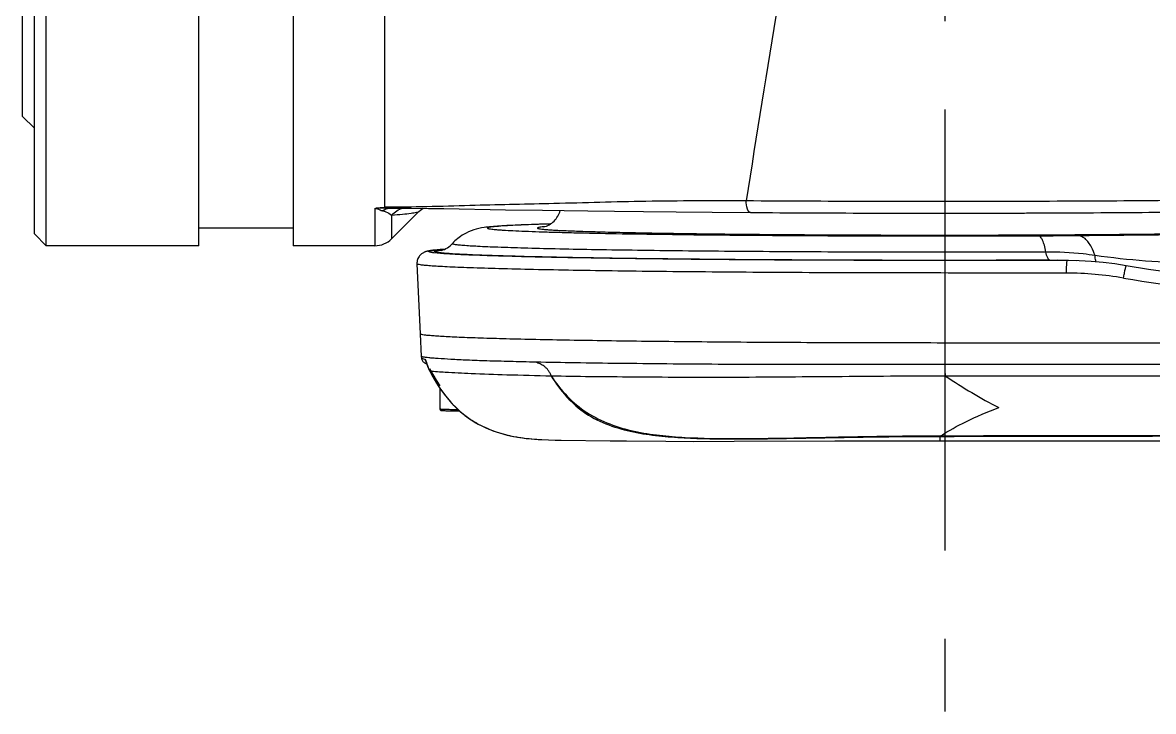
# Model space of a CAD drawing. Header units: millimetres. Extents: x 5828 to 6704, y 123 to 421.
# Drawn here: x 6374.682 to 6379.491, y 298.241 to 301.168 of the extents above; entities that cross this region are included whole.
import ezdxf

# ---------------------------------------------------------------- set-up
doc = ezdxf.new("R2010")
doc.units = ezdxf.units.MM
doc.linetypes.add('CENTER', pattern=[0.6, 0.375, -0.075, 0.075, -0.075])
doc.layers.add('中心线', color=7, linetype='Continuous')
doc.layers.add('外形图', color=7, linetype='Continuous')

msp = doc.modelspace()

# ---------------------------------------------------------------- linework, layer by layer
at = {"layer": '中心线', "linetype": 'CENTER', "ltscale": 5}
msp.add_line((6378.6045, 306.7988), (6378.6045, 298.2408), dxfattribs=at)
at = {"layer": '外形图', "linetype": 'ByBlock'}
for p, q in [((6374.782, 300.2196), (6374.782, 304.8696)), ((6375.432, 300.2196), (6375.432, 304.8696)), ((6375.832, 304.8696), (6375.832, 300.2196)), ((6374.732, 300.2696), (6374.732, 304.8196)), ((6374.682, 300.7696), (6374.682, 304.3196)), ((6376.222, 300.3831), (6376.2219, 301.6463)), ((6374.682, 300.7696), (6374.732, 300.7196)), ((6376.1805, 300.3776), (6376.1805, 300.2196)), ((6376.2422, 300.3832), (6376.222, 300.3831)), ((6376.243, 300.3796), (6376.2431, 300.3796)), ((6376.4739, 300.3776), (6376.7352, 300.3729)), ((6376.3673, 300.3649), (6376.2513, 300.2489)), ((6376.2513, 300.3497), (6376.2513, 300.2489)), ((6376.7352, 300.3729), (6376.8936, 300.3702)), ((6375.832, 300.2946), (6375.432, 300.2946)), ((6374.732, 300.2696), (6374.782, 300.2196)), ((6375.432, 300.2196), (6374.782, 300.2196)), ((6376.1805, 300.2196), (6375.832, 300.2196)), ((6376.4338, 300.2009), (6376.429, 300.2004)), ((6376.439, 300.2015), (6376.4338, 300.2009)), ((6376.4447, 300.202), (6376.439, 300.2015)), ((6376.4511, 300.2025), (6376.4447, 300.202)), ((6376.4582, 300.2031), (6376.4511, 300.2025)), ((6376.4662, 300.2037), (6376.4582, 300.2031)), ((6376.3591, 300.1427), (6376.3729, 299.8449)), ((6379.0505, 300.1584), (6379.0849, 300.158)), ((6379.1248, 300.1563), (6379.0505, 300.1584)), ((6379.1645, 300.1557), (6379.1248, 300.1563)), ((6376.3729, 299.8449), (6376.3776, 299.7495)), ((6376.3776, 299.7495), (6376.3781, 299.7425)), ((6376.3975, 299.7279), (6376.3977, 299.7273)), ((6376.3982, 299.7242), (6376.3999, 299.7193)), ((6376.3999, 299.7193), (6376.4009, 299.7161)), ((6376.4134, 299.6867), (6376.4132, 299.6867)), ((6376.4134, 299.6868), (6376.4135, 299.6867)), ((6376.457, 299.6133), (6376.457, 299.525)), ((6377.2509, 299.3903), (6377.4169, 299.3888)), ((6377.4169, 299.3888), (6377.5338, 299.3884)), ((6377.5338, 299.3884), (6377.7087, 299.3886)), ((6377.7087, 299.3886), (6378.1365, 299.3902)), ((6378.1365, 299.3902), (6378.3193, 299.3905)), ((6378.3193, 299.3905), (6378.5286, 299.3907)), ((6378.5286, 299.3907), (6379.5786, 299.3907)), ((6378.5842, 299.3921), (6378.5841, 299.4095)), ((6378.5842, 299.3921), (6378.5841, 299.3907))]:
    msp.add_line(p, q, dxfattribs=at)
for points in [[(6376.2421, 300.3796), (6376.3379, 300.3792), (6376.4084, 300.3785), (6376.4739, 300.3776)], [(6376.3673, 300.3649), (6376.3746, 300.3715), (6376.385, 300.3787)], [(6376.8936, 300.3702), (6376.9851, 300.3689), (6377.0865, 300.3675), (6377.1988, 300.3662), (6377.3231, 300.3649), (6377.4608, 300.3636), (6377.6141, 300.3623), (6377.7779, 300.361)], [(6376.429, 300.2004), (6376.4268, 300.2002), (6376.4247, 300.1999), (6376.4227, 300.1997), (6376.4207, 300.1994), (6376.4189, 300.1991), (6376.4171, 300.1989), (6376.4153, 300.1986), (6376.4137, 300.1984), (6376.412, 300.1981), (6376.4104, 300.1978), (6376.4089, 300.1975), (6376.4074, 300.1972), (6376.4059, 300.1969), (6376.4044, 300.1966), (6376.4029, 300.1962), (6376.4014, 300.1959), (6376.3998, 300.1954), (6376.3982, 300.195), (6376.3965, 300.1945), (6376.3948, 300.1938), (6376.3929, 300.1931), (6376.3909, 300.1923), (6376.3887, 300.1913), (6376.3864, 300.1901), (6376.3839, 300.1887), (6376.3812, 300.187), (6376.3785, 300.1849), (6376.3757, 300.1825), (6376.3729, 300.1798), (6376.3703, 300.1768), (6376.3678, 300.1734), (6376.3656, 300.1697), (6376.3635, 300.1657), (6376.3618, 300.1612), (6376.3604, 300.1565), (6376.3595, 300.1516), (6376.3591, 300.1467), (6376.3591, 300.1427)], [(6376.4759, 300.2044), (6376.4757, 300.2044), (6376.4662, 300.2037)], [(6379.3756, 300.1345), (6379.3271, 300.1421), (6379.277, 300.1483), (6379.2263, 300.1527), (6379.1753, 300.1554), (6379.085, 300.158)], [(6379.8982, 300.0819), (6379.8562, 300.0833), (6379.7588, 300.0884), (6379.6618, 300.0962), (6379.5654, 300.1065), (6379.4697, 300.1193), (6379.3756, 300.1345)], [(6376.3781, 299.7424), (6376.3786, 299.7394), (6376.3795, 299.7363), (6376.3808, 299.7333), (6376.3824, 299.7306), (6376.3842, 299.7283), (6376.3859, 299.7264), (6376.3877, 299.7248), (6376.3893, 299.7236), (6376.3909, 299.7226), (6376.3923, 299.7218), (6376.3936, 299.7211), (6376.3949, 299.7205), (6376.3961, 299.72), (6376.3972, 299.7196), (6376.3984, 299.7192), (6376.3995, 299.7189), (6376.4001, 299.7187)], [(6376.397, 299.7278), (6376.3969, 299.7278), (6376.397, 299.7277), (6376.397, 299.7275), (6376.3972, 299.7272), (6376.3974, 299.7266), (6376.3976, 299.726), (6376.3979, 299.7251), (6376.3982, 299.7242)], [(6376.4009, 299.7161), (6376.4016, 299.7143), (6376.4022, 299.7125), (6376.4029, 299.7105), (6376.4037, 299.7084), (6376.4046, 299.7061), (6376.4055, 299.7038), (6376.4064, 299.7014), (6376.4075, 299.6989), (6376.4086, 299.6963), (6376.4098, 299.6937), (6376.4111, 299.691), (6376.4125, 299.6882), (6376.4132, 299.6868)], [(6376.4131, 299.6971), (6376.4262, 299.6731), (6376.4411, 299.648), (6376.4562, 299.6246), (6376.457, 299.6236)], [(6376.4132, 299.6867), (6376.4262, 299.663), (6376.4411, 299.6378), (6376.4562, 299.6144), (6376.4716, 299.5928), (6376.4871, 299.5729), (6376.5029, 299.5546), (6376.5187, 299.5379), (6376.5348, 299.5225), (6376.5511, 299.5084), (6376.5677, 299.4953), (6376.5848, 299.4832), (6376.6025, 299.4719), (6376.6201, 299.4618)], [(6376.6201, 299.4618), (6376.6344, 299.4544), (6376.6497, 299.4471), (6376.665, 299.4404), (6376.6802, 299.4344), (6376.6954, 299.429), (6376.7105, 299.4241), (6376.7255, 299.4198), (6376.7403, 299.4159), (6376.7549, 299.4125), (6376.7693, 299.4095), (6376.7835, 299.4069), (6376.7973, 299.4046), (6376.8106, 299.4027), (6376.8234, 299.4011), (6376.8356, 299.3998), (6376.8474, 299.3986), (6376.8585, 299.3977), (6376.8691, 299.397), (6376.8788, 299.3964), (6376.8876, 299.3959), (6376.8903, 299.3958)], [(6376.8903, 299.3958), (6376.9182, 299.3948), (6376.9463, 299.394), (6376.9718, 299.3935), (6377.1806, 299.3911)], [(6377.1806, 299.3911), (6377.2051, 299.3908), (6377.2509, 299.3903)]]:
    msp.add_lwpolyline(points, dxfattribs=at)
for centre, radius, start, end in [((6582.2877, 268.0213), 207.0772, 170.766631, 171.001434), ((6376.2438, 300.3332), 0.0465, 90.9375, 92.0114), ((6378.5817, 391.1218), 90.7638, 269.772237, 270.257998), ((6376.9541, 299.7282), 0.5746, 95.2135, 95.7063), ((6376.1805, 300.3196), 0.1, 270, 315), ((6378.8758, 332.4624), 32.2005, 270.22409, 270.52066), ((6377.9043, 452.2987), 152.0408, 270.476378, 270.773248), ((6376.5241, 299.6305), 0.5738, 95.6644, 96.1533), ((6379.1206, 298.6891), 1.4142, 80.0962, 89.9596), ((6379.9977, 303.7156), 3.6883, 260.1049, 279.781), ((6376.418, 299.7405), 0.025, 209.7382, 214.79), ((6379.8738, 301.5494), 2.2699, 236.0929, 242.7396)]:
    msp.add_arc(centre, radius, start, end, dxfattribs=at)
for points, knots in [([(6380.732, 300.4449), (6380.732, 300.4433), (6380.7241, 300.4419), (6380.714, 300.4397), (6380.6927, 300.4377), (6380.6507, 300.4343), (6380.5777, 300.4307), (6380.4687, 300.4267), (6380.3309, 300.4229), (6380.167, 300.4194), (6379.9792, 300.4162), (6379.6897, 300.4124), (6379.2918, 300.4091), (6378.7884, 300.4072), (6378.2727, 300.4074), (6377.9282, 300.409), (6377.7591, 300.4102)], [0, 0, 0, 0, 0.001565, 0.005713, 0.012533, 0.022014, 0.04883, 0.085776, 0.132303, 0.187714, 0.251178, 0.32174, 0.479829, 0.652508, 0.829433, 1, 1, 1, 1]), ([(6377.7779, 300.361), (6377.9442, 300.3598), (6378.283, 300.3582), (6378.7899, 300.3581), (6379.2843, 300.36), (6379.7361, 300.3638), (6380.0732, 300.3687), (6380.3013, 300.3737), (6380.4351, 300.3774), (6380.541, 300.3814), (6380.6113, 300.3851), (6380.6532, 300.3885), (6380.6759, 300.391), (6380.6958, 300.3949), (6380.721, 300.4077), (6380.732, 300.4302), (6380.732, 300.4449)], [0, 0, 0, 0, 0.167275, 0.340751, 0.509913, 0.664513, 0.795186, 0.849022, 0.894089, 0.929754, 0.955621, 0.964905, 0.972037, 0.978577, 0.985222, 1, 1, 1, 1]), ([(6376.1805, 300.3776), (6376.183, 300.3781), (6376.1907, 300.3774), (6376.1974, 300.3739), (6376.202, 300.372)], [0, 0, 0, 0, 0.332846, 1, 1, 1, 1]), ([(6377.7591, 300.4102), (6377.6169, 300.4107), (6377.3442, 300.4101), (6376.9601, 300.3987), (6376.5967, 300.3915), (6376.3637, 300.3833), (6376.2422, 300.3832)], [0, 0, 0, 0, 0.281337, 0.538993, 0.759809, 1, 1, 1, 1]), ([(6377.7779, 300.361), (6377.7714, 300.3611), (6377.7601, 300.3819), (6377.7592, 300.3985), (6377.7592, 300.4102)], [0, 0, 0, 0, 0.357769, 1, 1, 1, 1]), ([(6376.2126, 300.3685), (6376.2174, 300.3672), (6376.2311, 300.3627), (6376.2439, 300.3555), (6376.2513, 300.3497)], [0, 0, 0, 0, 0.348785, 1, 1, 1, 1]), ([(6376.2513, 300.3497), (6376.2669, 300.351), (6376.2943, 300.3536), (6376.3303, 300.3569), (6376.3524, 300.3613), (6376.3649, 300.3625), (6376.3673, 300.3649)], [0, 0, 0, 0, 0.401515, 0.708582, 0.910348, 1, 1, 1, 1]), ([(6376.8973, 300.2994), (6376.9058, 300.301), (6376.9221, 300.3078), (6376.9499, 300.3287), (6376.9637, 300.3525), (6376.9681, 300.3691)], [0, 0, 0, 0, 0.250879, 0.502006, 1, 1, 1, 1]), ([(6376.9268, 300.3121), (6376.8852, 300.3109), (6376.8271, 300.309), (6376.7549, 300.3058), (6376.7126, 300.3034), (6376.6765, 300.3007), (6376.6397, 300.2969), (6376.5993, 300.2886), (6376.5522, 300.2676), (6376.5236, 300.2442), (6376.5099, 300.2288)], [0, 0, 0, 0, 0.285389, 0.400043, 0.496447, 0.576654, 0.64825, 0.750966, 0.858469, 1, 1, 1, 1]), ([(6376.9268, 300.312), (6376.9045, 300.3113), (6376.863, 300.31), (6376.8055, 300.3078), (6376.7573, 300.3056), (6376.7232, 300.3036), (6376.7007, 300.3019), (6376.6876, 300.3007), (6376.6769, 300.2996), (6376.6688, 300.2984), (6376.6636, 300.2974), (6376.6607, 300.2965), (6376.6595, 300.2959), (6376.6586, 300.2953), (6376.6589, 300.2939), (6376.6618, 300.2931), (6376.666, 300.2918), (6376.6733, 300.2907), (6376.6828, 300.2895), (6376.695, 300.2884), (6376.7095, 300.2872), (6376.7339, 300.2855), (6376.7704, 300.2835), (6376.8214, 300.2813), (6376.8816, 300.2792), (6376.9508, 300.2771), (6377.0599, 300.2743), (6377.2157, 300.2711), (6377.5077, 300.2667), (6377.9211, 300.2629), (6378.45, 300.261), (6378.8165, 300.2614), (6379.0017, 300.2621)], [0, 0, 0, 0, 0.025546, 0.047618, 0.066101, 0.080901, 0.086896, 0.091943, 0.096039, 0.099181, 0.101373, 0.102117, 0.102637, 0.102959, 0.103194, 0.104093, 0.105894, 0.108641, 0.112342, 0.116996, 0.122598, 0.129144, 0.145031, 0.164575, 0.187677, 0.214215, 0.244049, 0.312964, 0.392971, 0.579323, 0.787484, 1, 1, 1, 1]), ([(6376.8969, 300.3), (6376.8932, 300.2997), (6376.887, 300.299), (6376.8787, 300.2977), (6376.8744, 300.2967), (6376.8715, 300.2956), (6376.8715, 300.2949)], [0, 0, 0, 0, 0.426317, 0.733321, 0.921889, 1, 1, 1, 1]), ([(6376.8715, 300.2949), (6376.8715, 300.2941), (6376.8753, 300.2929), (6376.8807, 300.2917), (6376.8915, 300.2903), (6376.9057, 300.2889), (6376.9241, 300.2875), (6376.9465, 300.2861), (6376.9728, 300.2847), (6377.0156, 300.2828), (6377.0783, 300.2806), (6377.1643, 300.2781), (6377.264, 300.2758), (6377.3764, 300.2737), (6377.5004, 300.2717), (6377.6853, 300.2693), (6377.9358, 300.2671), (6378.2525, 300.2654), (6378.582, 300.2649), (6378.9114, 300.2654), (6379.2281, 300.2671), (6379.4786, 300.2693), (6379.6636, 300.2717), (6379.7876, 300.2737), (6379.8999, 300.2758), (6379.9996, 300.2781), (6380.0856, 300.2806), (6380.1484, 300.2828), (6380.1911, 300.2847), (6380.2175, 300.2861), (6380.2398, 300.2875), (6380.2583, 300.2889), (6380.2724, 300.2903), (6380.2832, 300.2917), (6380.2886, 300.2929), (6380.2924, 300.2941), (6380.2924, 300.2949)], [0, 0, 0, 0, 0.000738, 0.002592, 0.005624, 0.009838, 0.015228, 0.021782, 0.029486, 0.038321, 0.0593, 0.084519, 0.113737, 0.146673, 0.18301, 0.222398, 0.308786, 0.402521, 0.5, 0.597479, 0.691214, 0.777602, 0.81699, 0.853327, 0.886263, 0.915481, 0.9407, 0.961679, 0.970514, 0.978218, 0.984772, 0.990162, 0.994376, 0.997408, 0.999262, 1, 1, 1, 1]), ([(6379.0342, 300.193), (6379.0324, 300.2026), (6379.0285, 300.2197), (6379.0209, 300.2415), (6379.0131, 300.2561), (6379.0052, 300.2619), (6379.0017, 300.2621)], [0, 0, 0, 0, 0.372147, 0.663363, 0.868171, 1, 1, 1, 1]), ([(6379.2429, 300.178), (6379.2389, 300.1901), (6379.2311, 300.2096), (6379.2162, 300.2337), (6379.1982, 300.2537), (6379.1799, 300.2628), (6379.1684, 300.2632)], [0, 0, 0, 0, 0.319978, 0.528499, 0.708894, 1, 1, 1, 1]), ([(6379.1248, 300.1563), (6378.9379, 300.1565), (6378.5661, 300.1569), (6378.0219, 300.1578), (6377.5869, 300.1609), (6377.2664, 300.1646), (6377.0563, 300.1678), (6376.8718, 300.1714), (6376.7157, 300.1753), (6376.591, 300.1795), (6376.4991, 300.1838), (6376.4448, 300.1879), (6376.4187, 300.191), (6376.4119, 300.193), (6376.4093, 300.1939), (6376.409, 300.1952), (6376.4097, 300.1959), (6376.4107, 300.1965), (6376.4133, 300.1974), (6376.4179, 300.1984), (6376.4251, 300.1996), (6376.4345, 300.2007), (6376.4515, 300.2025), (6376.4654, 300.2035), (6376.4754, 300.2042)], [0, 0, 0, 0, 0.201317, 0.400559, 0.586201, 0.669983, 0.745835, 0.812493, 0.868852, 0.913964, 0.947052, 0.967643, 0.973178, 0.974755, 0.975577, 0.9758, 0.976078, 0.976512, 0.977132, 0.978956, 0.981576, 0.984992, 0.989204, 1, 1, 1, 1]), ([(6379.0505, 300.1584), (6378.8772, 300.1577), (6378.5317, 300.1571), (6378.0252, 300.1584), (6377.5516, 300.1617), (6377.1905, 300.1661), (6376.9389, 300.1707), (6376.8052, 300.1738), (6376.7111, 300.1765), (6376.6507, 300.1785), (6376.5975, 300.1806), (6376.5517, 300.1827), (6376.5135, 300.1848), (6376.4864, 300.1867), (6376.4686, 300.1883), (6376.4581, 300.1894), (6376.4497, 300.1906), (6376.4432, 300.1915), (6376.4388, 300.1928), (6376.4359, 300.1934), (6376.4347, 300.1956), (6376.4375, 300.1967), (6376.4406, 300.1977), (6376.4464, 300.1988), (6376.4538, 300.1999), (6376.4594, 300.2006), (6376.4626, 300.2009)], [0, 0, 0, 0, 0.196478, 0.39181, 0.574439, 0.733561, 0.801296, 0.859767, 0.885251, 0.908107, 0.928249, 0.945603, 0.960106, 0.971707, 0.976406, 0.980367, 0.983587, 0.986067, 0.987812, 0.988844, 0.989314, 0.990029, 0.991421, 0.993541, 0.9964, 1, 1, 1, 1]), ([(6376.4628, 300.2001), (6376.4719, 300.202), (6376.4892, 300.2099), (6376.5037, 300.2219), (6376.5099, 300.2288)], [0, 0, 0, 0, 0.499713, 1, 1, 1, 1]), ([(6379.0342, 300.193), (6378.8795, 300.1924), (6378.5702, 300.1918), (6378.1143, 300.1927), (6377.7454, 300.195), (6377.4679, 300.1977), (6377.2793, 300.2), (6377.1073, 300.2027), (6376.954, 300.2058), (6376.8215, 300.209), (6376.7114, 300.2125), (6376.6252, 300.2162), (6376.5719, 300.2193), (6376.5444, 300.2216), (6376.5346, 300.2226), (6376.5264, 300.2236), (6376.52, 300.2246), (6376.515, 300.2255), (6376.5119, 300.2266), (6376.5097, 300.2273), (6376.5096, 300.2286), (6376.5099, 300.2288)], [0, 0, 0, 0, 0.183749, 0.367257, 0.541209, 0.621812, 0.696778, 0.765155, 0.826071, 0.878754, 0.922533, 0.956855, 0.981291, 0.985818, 0.989706, 0.992953, 0.995557, 0.997522, 0.998856, 0.999594, 1, 1, 1, 1]), ([(6379.2429, 300.178), (6379.226, 300.1806), (6379.1568, 300.1898), (6379.0869, 300.1932), (6379.0342, 300.193)], [0, 0, 0, 0, 0.245732, 1, 1, 1, 1]), ([(6379.0505, 300.1584), (6379.0488, 300.1585), (6379.0448, 300.1614), (6379.0386, 300.173), (6379.0359, 300.1844), (6379.0342, 300.193)], [0, 0, 0, 0, 0.13198, 0.337021, 1, 1, 1, 1]), ([(6380.0527, 300.1868), (6379.9922, 300.1746), (6379.8657, 300.1554), (6379.5947, 300.1409), (6379.3849, 300.1579), (6379.2429, 300.178)], [0, 0, 0, 0, 0.227744, 0.470891, 1, 1, 1, 1]), ([(6379.1216, 300.1033), (6378.9541, 300.1035), (6378.6198, 300.1038), (6378.2045, 300.1043), (6377.8789, 300.1059), (6377.646, 300.1075), (6377.4252, 300.1096), (6377.2192, 300.112), (6377.0307, 300.1149), (6376.8621, 300.1181), (6376.7156, 300.1216), (6376.6081, 300.1248), (6376.5346, 300.1276), (6376.4893, 300.1296), (6376.4506, 300.1317), (6376.4188, 300.1338), (6376.3939, 300.1359), (6376.3761, 300.1378), (6376.3653, 300.1398), (6376.3606, 300.1412), (6376.3591, 300.1423), (6376.3591, 300.1427)], [0, 0, 0, 0, 0.181887, 0.362816, 0.450699, 0.535303, 0.615543, 0.690395, 0.758895, 0.820162, 0.873421, 0.917986, 0.936822, 0.953266, 0.967271, 0.978811, 0.987859, 0.994393, 0.998402, 0.999474, 1, 1, 1, 1]), ([(6379.1216, 300.1033), (6379.1216, 300.1099), (6379.1217, 300.1195), (6379.1221, 300.1319), (6379.1225, 300.1398), (6379.1229, 300.1463), (6379.1234, 300.1515), (6379.124, 300.1543), (6379.1244, 300.1562), (6379.1248, 300.1563)], [0, 0, 0, 0, 0.372174, 0.542876, 0.693966, 0.819377, 0.914134, 0.974677, 1, 1, 1, 1]), ([(6379.2476, 300.1508), (6379.247, 300.1526), (6379.2443, 300.1615), (6379.2433, 300.1707), (6379.2429, 300.178)], [0, 0, 0, 0, 0.211794, 1, 1, 1, 1]), ([(6379.3639, 300.0822), (6379.365, 300.0888), (6379.3668, 300.0985), (6379.3692, 300.1108), (6379.3709, 300.1187), (6379.3724, 300.1251), (6379.3737, 300.1302), (6379.3746, 300.1326), (6379.3752, 300.1346), (6379.3756, 300.1345)], [0, 0, 0, 0, 0.375767, 0.548083, 0.700229, 0.825862, 0.919785, 0.978256, 1, 1, 1, 1]), ([(6388.829, 299.8001), (6388.2573, 299.8003), (6387.1139, 299.8005), (6385.6847, 299.801), (6384.5414, 299.8015), (6383.6841, 299.8019), (6382.827, 299.8025), (6381.97, 299.8031), (6381.1132, 299.8037), (6380.3994, 299.8044), (6379.8285, 299.8049), (6379.4004, 299.8054), (6378.9724, 299.8059), (6378.5454, 299.8063), (6378.125, 299.807), (6377.7222, 299.8092), (6377.4041, 299.8122), (6377.1695, 299.8152), (6377.0124, 299.8178), (6376.8701, 299.8205), (6376.7439, 299.8235), (6376.635, 299.8266), (6376.5555, 299.8295), (6376.5014, 299.832), (6376.4681, 299.8337), (6376.4399, 299.8355), (6376.4165, 299.8373), (6376.3985, 299.8391), (6376.3848, 299.8408), (6376.3778, 299.8424), (6376.3729, 299.8438), (6376.3729, 299.8449)], [0, 0, 0, 0, 0.137683, 0.275352, 0.344178, 0.412995, 0.481801, 0.550594, 0.61937, 0.688125, 0.722494, 0.756856, 0.79121, 0.825557, 0.859693, 0.892447, 0.922576, 0.936297, 0.948948, 0.960409, 0.970574, 0.979347, 0.986644, 0.989715, 0.992391, 0.994669, 0.996546, 0.998017, 0.99908, 0.999735, 1, 1, 1, 1]), ([(6376.8648, 299.7247), (6376.8278, 299.7257), (6376.7583, 299.7275), (6376.6609, 299.7298), (6376.5774, 299.7328), (6376.5082, 299.7364), (6376.4597, 299.7394), (6376.4285, 299.7417), (6376.4107, 299.7432), (6376.397, 299.7446), (6376.3867, 299.7461), (6376.3812, 299.7473), (6376.3776, 299.7486), (6376.3776, 299.7495)], [0, 0, 0, 0, 0.22697, 0.426766, 0.598301, 0.740476, 0.852173, 0.896385, 0.932763, 0.961261, 0.981857, 0.9946, 1, 1, 1, 1]), ([(6376.3781, 299.7424), (6376.3782, 299.7419), (6376.3797, 299.7409), (6376.3845, 299.7394), (6376.3894, 299.7386), (6376.3932, 299.738)], [0, 0, 0, 0, 0.094468, 0.286639, 1, 1, 1, 1]), ([(6376.3932, 299.738), (6376.3935, 299.7379), (6376.3943, 299.7369), (6376.3957, 299.7336), (6376.3967, 299.7304), (6376.3975, 299.7279)], [0, 0, 0, 0, 0.104864, 0.309385, 1, 1, 1, 1]), ([(6376.3977, 299.7273), (6376.3986, 299.7243), (6376.4028, 299.7105), (6376.4082, 299.6969), (6376.4134, 299.6868)], [0, 0, 0, 0, 0.21602, 1, 1, 1, 1]), ([(6376.9303, 299.6653), (6376.93, 299.6675), (6376.928, 299.6718), (6376.924, 299.6801), (6376.918, 299.6897), (6376.9098, 299.6996), (6376.8984, 299.7094), (6376.8832, 299.7177), (6376.8707, 299.7223), (6376.8648, 299.7247)], [0, 0, 0, 0, 0.073929, 0.150766, 0.301651, 0.441203, 0.56718, 0.79167, 1, 1, 1, 1]), ([(6378.605, 299.7156), (6378.2835, 299.7159), (6377.8891, 299.7139), (6377.4268, 299.7169), (6377.2238, 299.7194), (6377.0381, 299.7213), (6376.9204, 299.7239), (6376.8648, 299.7247)], [0, 0, 0, 0, 0.554187, 0.67984, 0.797009, 0.90418, 1, 1, 1, 1]), ([(6388.2754, 299.7268), (6388.1749, 299.7193), (6387.9734, 299.7107), (6387.671, 299.7096), (6387.3686, 299.7106), (6386.9653, 299.7101), (6386.4614, 299.7106), (6385.8566, 299.7106), (6385.2518, 299.7109), (6384.4456, 299.7112), (6383.438, 299.7117), (6382.2291, 299.7125), (6381.0206, 299.7134), (6379.8126, 299.7145), (6379.0074, 299.7152), (6378.605, 299.7156)], [0, 0, 0, 0, 0.031268, 0.062538, 0.093809, 0.12508, 0.187619, 0.250155, 0.312688, 0.375217, 0.500257, 0.625267, 0.750237, 0.875153, 1, 1, 1, 1]), ([(6378.6074, 299.6655), (6378.6064, 299.6723), (6378.6054, 299.6891), (6378.6051, 299.7058), (6378.6051, 299.7156)], [0, 0, 0, 0, 0.414135, 1, 1, 1, 1]), ([(6376.9303, 299.6652), (6376.8672, 299.6668), (6376.7535, 299.6699), (6376.6031, 299.6744), (6376.494, 299.6804), (6376.4353, 299.6841), (6376.4134, 299.6867)], [0, 0, 0, 0, 0.365941, 0.659543, 0.872318, 1, 1, 1, 1]), ([(6376.4134, 299.6867), (6376.4373, 299.641), (6376.4796, 299.575), (6376.5542, 299.503), (6376.5974, 299.4742), (6376.6201, 299.4619)], [0, 0, 0, 0, 0.4997, 0.749872, 1, 1, 1, 1]), ([(6376.9303, 299.6652), (6376.9494, 299.6344), (6376.9924, 299.5754), (6377.1026, 299.479), (6377.244, 299.4312), (6377.387, 299.4106), (6377.5318, 299.4), (6377.7132, 299.3976), (6377.9309, 299.4006), (6378.1486, 299.405), (6378.3663, 299.4084), (6378.5115, 299.4093), (6378.5841, 299.4095)], [0, 0, 0, 0, 0.062558, 0.125035, 0.249468, 0.311977, 0.374497, 0.499557, 0.624649, 0.749759, 0.87488, 1, 1, 1, 1]), ([(6376.9309, 299.6657), (6376.9506, 299.6353), (6376.9951, 299.5775), (6377.1075, 299.4842), (6377.2477, 299.4348), (6377.3906, 299.4128), (6377.5355, 299.4016), (6377.7169, 299.3992), (6377.9346, 299.4023), (6378.1523, 299.4072), (6378.37, 299.411), (6378.5152, 299.4121), (6378.5878, 299.4122)], [0, 0, 0, 0, 0.062513, 0.124913, 0.249338, 0.311889, 0.374451, 0.499557, 0.624662, 0.749766, 0.874875, 1, 1, 1, 1]), ([(6378.6075, 299.6655), (6378.4511, 299.6654), (6378.1445, 299.6632), (6377.7676, 299.6598), (6377.4811, 299.6598), (6377.2839, 299.6615), (6377.1019, 299.6626), (6376.9859, 299.6645), (6376.9309, 299.6657)], [0, 0, 0, 0, 0.279898, 0.548525, 0.67439, 0.792519, 0.901458, 1, 1, 1, 1]), ([(6382.1159, 299.663), (6381.8234, 299.6632), (6380.6539, 299.6641), (6379.4845, 299.6649), (6378.6075, 299.6655)], [0, 0, 0, 0, 0.250125, 1, 1, 1, 1]), ([(6376.457, 299.525), (6376.457, 299.523), (6376.4591, 299.5203), (6376.463, 299.5196), (6376.4672, 299.5192), (6376.4738, 299.5189), (6376.4829, 299.5186), (6376.4943, 299.5183), (6376.5138, 299.5179), (6376.5294, 299.5176), (6376.5405, 299.5175)], [0, 0, 0, 0, 0.069572, 0.09077, 0.139499, 0.215918, 0.321431, 0.454839, 0.614145, 1, 1, 1, 1]), ([(6376.5348, 299.5225), (6376.524, 299.5226), (6376.5087, 299.5228), (6376.4896, 299.5232), (6376.4784, 299.5235), (6376.4695, 299.5239), (6376.4636, 299.5242), (6376.4602, 299.5244), (6376.4584, 299.5246), (6376.4576, 299.5248), (6376.457, 299.5249), (6376.457, 299.525)], [0, 0, 0, 0, 0.41654, 0.588764, 0.733381, 0.84822, 0.931572, 0.961044, 0.982242, 0.995136, 1, 1, 1, 1]), ([(6378.5878, 299.4123), (6378.6213, 299.4344), (6378.7016, 299.4785), (6378.7861, 299.5139), (6378.8341, 299.5316)], [0, 0, 0, 0, 0.439849, 1, 1, 1, 1]), ([(6376.6201, 299.4619), (6376.6443, 299.4487), (6376.6938, 299.4273), (6376.7845, 299.4042), (6376.8501, 299.3976), (6376.8897, 299.3958)], [0, 0, 0, 0, 0.295764, 0.574889, 1, 1, 1, 1]), ([(6378.5878, 299.4123), (6378.5875, 299.4119), (6378.5865, 299.4107), (6378.5852, 299.4096), (6378.5841, 299.4095)], [0, 0, 0, 0, 0.306035, 1, 1, 1, 1])]:
    msp.add_open_spline(points, degree=3, knots=knots, dxfattribs=at)
for points in [[(6376.1805, 300.3776), (6376.1846, 300.38), (6376.1897, 300.381), (6376.1943, 300.3801)], [(6376.1959, 300.3812), (6376.2045, 300.3817), (6376.2132, 300.3823), (6376.2217, 300.3834)], [(6376.1959, 300.3812), (6376.2051, 300.3808), (6376.2143, 300.3801), (6376.2236, 300.3802)], [(6376.2126, 300.3685), (6376.221, 300.3749), (6376.2316, 300.3792), (6376.2421, 300.3796)], [(6376.2236, 300.38), (6376.2298, 300.3797), (6376.236, 300.3795), (6376.2421, 300.3797)], [(6376.2513, 300.3497), (6376.2638, 300.3641), (6376.2816, 300.3751), (6376.3002, 300.3796)], [(6376.202, 300.372), (6376.2054, 300.3707), (6376.209, 300.3692), (6376.2126, 300.3689)], [(6376.3932, 299.738), (6376.3935, 299.7345), (6376.3946, 299.7311), (6376.3963, 299.7281)], [(6378.5878, 299.4123), (6378.9098, 299.4128), (6379.2319, 299.4133), (6379.5539, 299.4138)], [(6378.5841, 299.4095), (6378.905, 299.4101), (6379.226, 299.4106), (6379.547, 299.4112)]]:
    msp.add_open_spline(points, degree=3, dxfattribs=at)

doc.saveas('drawing.dxf')
